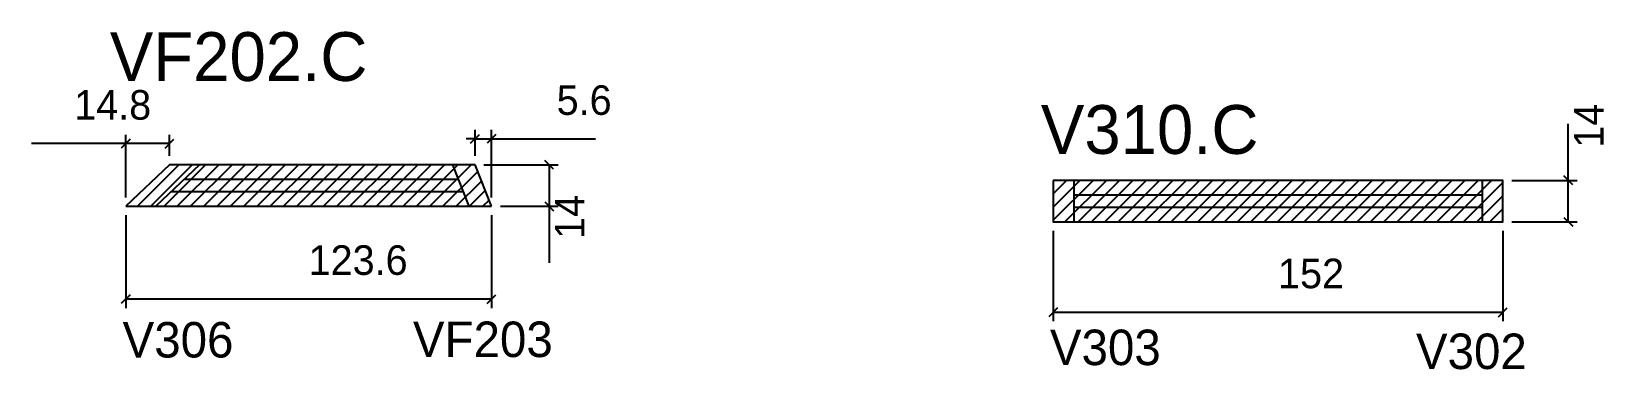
# Model space of a CAD drawing. Header units: metres. Extents: x 4104 to 4635, y 892 to 1006.
import ezdxf

# ---------------------------------------------------------------- set-up
doc = ezdxf.new("R2010")
doc.units = ezdxf.units.M
for name, color, linetype in [('5', 7, 'Continuous'), ('COTA', 7, 'Continuous'), ('NOMENCLATURA', 7, 'Continuous'), ('Painéis', 7, 'Continuous'), ('REAPROVEITAMENTO', 7, 'Continuous'), ('SARR_2.2x7', 7, 'Continuous'), ('SARR_EDITAR', 7, 'Continuous')]:
    doc.layers.add(name, color=color, linetype=linetype)

msp = doc.modelspace()

# ---------------------------------------------------------------- hatches: boundary and pattern name
at = {"layer": 'REAPROVEITAMENTO'}
h = msp.add_hatch(dxfattribs=at)
h.set_pattern_fill('ANSI31')
h.paths.add_polyline_path([(4259.13, 946.96), (4253.55, 960.96), (4150.27, 960.96), (4135.48, 946.96), (4259.13, 946.96)])
h = msp.add_hatch(dxfattribs=at)
h.set_pattern_fill('ANSI31')
h.paths.add_polyline_path([(4601, 941.69), (4601, 955.69), (4449, 955.69), (4449, 941.69), (4601, 941.69)])

# ---------------------------------------------------------------- linework, layer by layer
at = {"layer": 'COTA', "color": 4, "lineweight": 25}
for p, q in [((4623.12, 955.69), (4623.12, 974.8)), ((4604, 955.69), (4626.12, 955.69)), ((4623.12, 941.69), (4623.12, 955.69)), ((4604, 941.69), (4626.12, 941.69)), ((4449, 938.69), (4449, 908.13)), ((4601, 938.69), (4601, 908.13)), ((4449, 911.13), (4601, 911.13))]:
    msp.add_line(p, q, dxfattribs=at)
at = {"layer": 'COTA', "color": 0, "lineweight": 25}
for p, q in [((4624.62, 954.19), (4621.62, 957.19)), ((4621.62, 943.19), (4624.62, 940.19)), ((4450.5, 912.63), (4447.5, 909.63)), ((4599.5, 909.63), (4602.5, 912.63))]:
    msp.add_line(p, q, dxfattribs=at)
at = {"layer": 'Painéis', "color": 4, "lineweight": 25}
for p, q in [((4253.55, 963.96), (4253.55, 972.74)), ((4259.13, 949.96), (4259.13, 972.74)), ((4135.48, 968.14), (4103.6, 968.14)), ((4135.48, 949.96), (4135.48, 971.14)), ((4150.27, 968.14), (4135.48, 968.14)), ((4150.27, 963.96), (4150.27, 971.14)), ((4253.55, 969.74), (4250.55, 969.74)), ((4253.55, 969.74), (4259.13, 969.74)), ((4259.13, 969.74), (4294.22, 969.74)), ((4256.55, 960.96), (4281.6, 960.96)), ((4278.6, 960.96), (4278.6, 946.96)), ((4262.13, 946.96), (4281.6, 946.96)), ((4278.6, 946.96), (4278.6, 927.85)), ((4135.48, 943.96), (4135.48, 912.54)), ((4259.13, 943.96), (4259.13, 912.54)), ((4259.13, 915.54), (4135.48, 915.54))]:
    msp.add_line(p, q, dxfattribs=at)
at = {"layer": 'Painéis', "color": 0, "lineweight": 25}
for p, q in [((4136.98, 969.64), (4133.98, 966.64)), ((4148.77, 966.64), (4151.77, 969.64)), ((4252.05, 968.24), (4255.05, 971.24)), ((4260.63, 971.24), (4257.63, 968.24)), ((4280.1, 959.46), (4277.1, 962.46)), ((4277.1, 948.46), (4280.1, 945.46)), ((4136.98, 917.04), (4133.98, 914.04)), ((4257.63, 914.04), (4260.63, 917.04))]:
    msp.add_line(p, q, dxfattribs=at)
at = {"layer": 'Painéis', "color": 200, "lineweight": 25}
for p, q in [((4150.27, 960.96), (4135.48, 946.96)), ((4253.55, 960.96), (4150.27, 960.96)), ((4259.13, 946.96), (4253.55, 960.96)), ((4135.48, 946.96), (4259.13, 946.96))]:
    msp.add_line(p, q, dxfattribs=at)
msp.add_lwpolyline([(4449, 955.69), (4449, 941.69), (4601, 941.69), (4601, 955.69), (4449, 955.69)], dxfattribs=at)
at = {"layer": 'SARR_2.2x7', "color": 40, "lineweight": 25}
for p, q in [((4160.45, 960.96), (4145.66, 946.96)), ((4251.59, 946.96), (4246.02, 960.96)), ((4456, 955.69), (4456, 941.69)), ((4594, 955.69), (4594, 941.69))]:
    msp.add_line(p, q, dxfattribs=at)
at = {"layer": 'SARR_EDITAR', "color": 141, "lineweight": 25}
for p, q in [((4150.94, 951.96), (4249.6, 951.96)), ((4248.01, 955.96), (4155.17, 955.96)), ((4594, 950.69), (4456, 950.69)), ((4456, 946.69), (4594, 946.69))]:
    msp.add_line(p, q, dxfattribs=at)

# ---------------------------------------------------------------- texts
at = {"layer": '5', "color": 5, "lineweight": 25}
for s, p in [('V306', (4134.41, 895.82)), ('VF203', (4232.55, 895.98)), ('V303', (4447.88, 893.25)), ('V302', (4571.62, 891.92))]:
    msp.add_text(s, height=12, rotation=360, dxfattribs=at).set_placement(p)
at = {"layer": 'COTA', "color": 240, "lineweight": 25}
msp.add_text('14', height=10, rotation=90, dxfattribs=at).set_placement((4635.04, 966.75))
msp.add_text('152', height=10, dxfattribs=at).set_placement((4525, 919.24))
at = {"layer": 'NOMENCLATURA', "color": 7, "lineweight": 25}
for s, p in [('VF202.C', (4130.09, 989.31)), ('V310.C', (4444.81, 964.66))]:
    msp.add_text(s, height=16.5, dxfattribs=at).set_placement(p)
at = {"layer": 'Painéis', "color": 240, "lineweight": 25}
for s, p in [('14.8', (4118.04, 976.23)), ('5.6', (4281.14, 977.85)), ('123.6', (4197.3, 923.76))]:
    msp.add_text(s, height=10, dxfattribs=at).set_placement(p)
msp.add_text('14', height=10, rotation=90, dxfattribs=at).set_placement((4290.53, 935.9))

doc.saveas('drawing.dxf')
